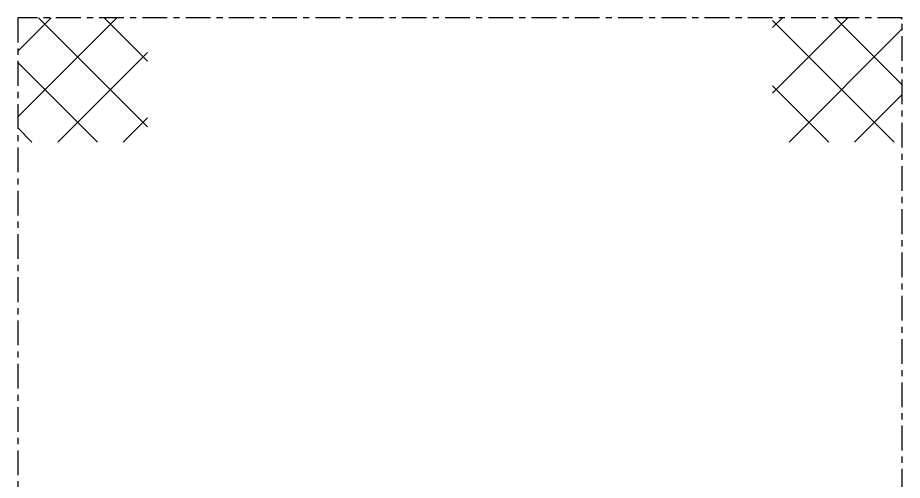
# Model space of a CAD drawing. Header units: millimetres. Extents: x -1838618 to -1600818, y -1770412 to -1553248.
# Drawn here: x -1794379 to -1790799, y -1684617 to -1682746 of the extents above; entities that cross this region are included whole.
import ezdxf

# ---------------------------------------------------------------- set-up
doc = ezdxf.new("R2010")
doc.units = ezdxf.units.MM
doc.header["$LTSCALE"] = 100
doc.linetypes.add('BORDER', pattern=[1.75, 1, -0.25, 0.25, -0.25])
doc.layers.add('412equipment', color=6, linetype='Continuous')

# ---------------------------------------------------------------- blocks, each defined once
blk = doc.blocks.new('LOW PLATFOR')
at = {"ltscale": 0.1}
h = blk.add_hatch(dxfattribs=at)
h.set_pattern_fill('ANSI37', color=256, scale=1500, style=0)
h.set_pattern_definition([(45, (-355218.23, -95758.63), (-132.58252, 132.58252), []), (135, (-355218.23, -95758.63), (-132.58252, -132.58252), [])])
h.paths.add_polyline_path([(-28580.1, 2800), (-28054.7, 2800), (-28054.7, 2296.4), (-28580.1, 2296.4)])
h = blk.add_hatch(dxfattribs=at)
h.set_pattern_fill('ANSI37', color=256, scale=1500, style=0)
h.set_pattern_definition([(135, (301638.07, -95758.63), (132.58252, 132.58252), []), (45, (301638.07, -95758.63), (132.58252, -132.58252), [])])
h.paths.add_polyline_path([(-25000.1, 2800), (-25525.4, 2800), (-25525.4, 2296.4), (-25000.1, 2296.4)])
at = {"linetype": 'BORDER', "elevation": 590}
blk.add_lwpolyline([(-28580.1, -2800), (-25000.1, -2800), (-25000.1, 2800), (-28580.1, 2800)], close=True, dxfattribs=at)

msp = doc.modelspace()

# ---------------------------------------------------------------- block references
at = {"layer": '412equipment', "color": 7}
msp.add_blockref('LOW PLATFOR', (-1765798.6, -1685545.7), dxfattribs=at)

doc.saveas('drawing.dxf')
